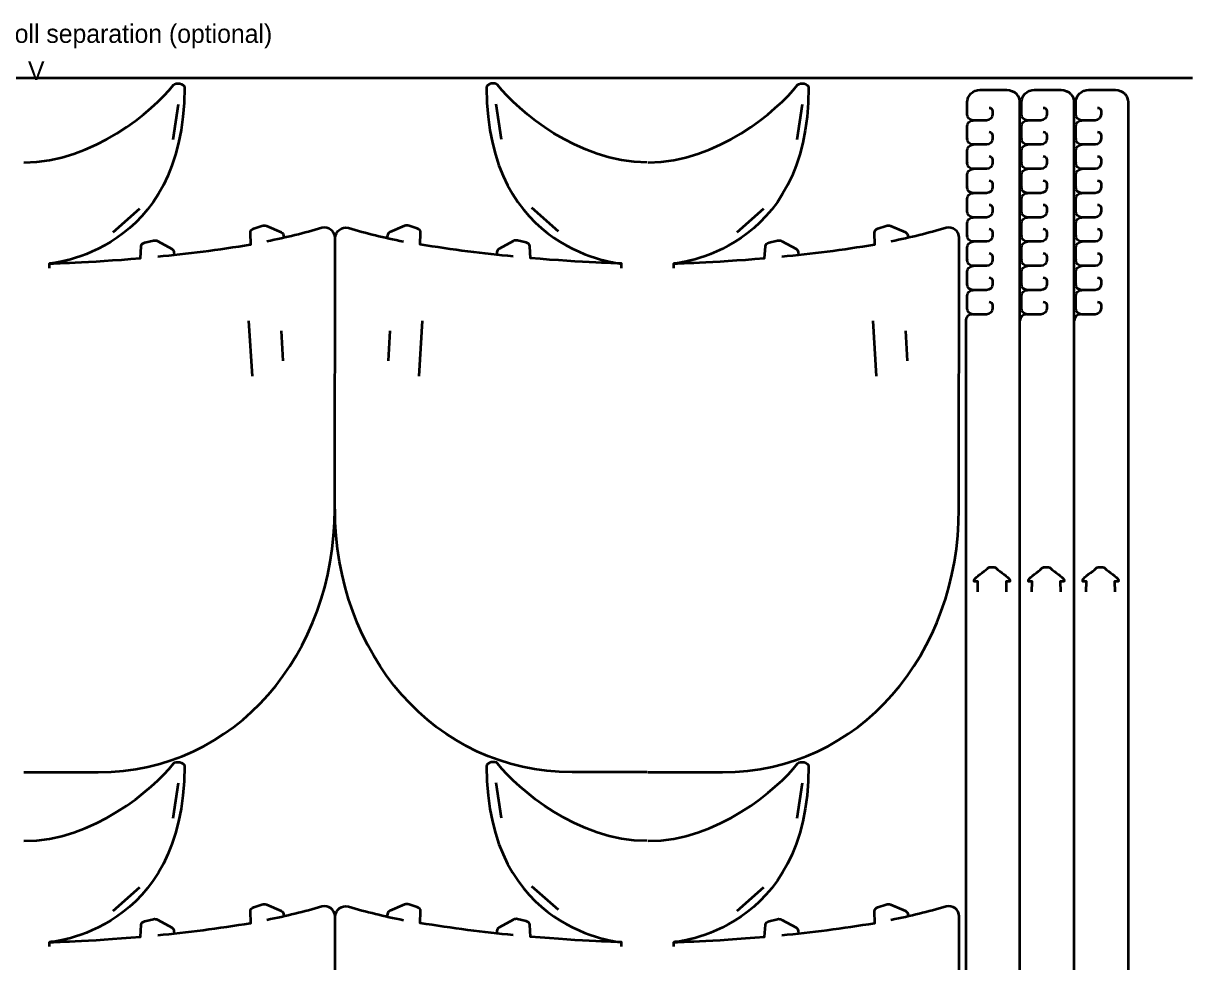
# Model space of a CAD drawing. Header units: inches. Extents: x 8 to 1056, y -872 to -97.
# Drawn here: x 488 to 1056, y -553 to -97 of the extents above; entities that cross this region are included whole.
import ezdxf

# ---------------------------------------------------------------- set-up
doc = ezdxf.new("R2010")
doc.units = ezdxf.units.IN
doc.header["$MEASUREMENT"] = 0
doc.layers.add('Layer 1', color=7, linetype='Continuous')

msp = doc.modelspace()

# ---------------------------------------------------------------- linework, layer by layer
at = {"layer": 'Layer 1', "color": 240, "lineweight": 35, "true_color": 0xed1c24}
msp.add_lwpolyline([(7.7, -123.45), (1055.55, -123.45)], dxfattribs=at)
at = {"layer": 'Layer 1', "color": 250, "lineweight": 35, "true_color": 0x231f20}
for points in [[(560.71, -153.41), (563.32, -136.35)], [(720.13, -153.41), (717.52, -136.35)], [(863.67, -153.41), (866.28, -136.35)], [(531.63, -198.36), (544.54, -186.9)], [(747.81, -198.01), (734.9, -186.55)], [(834.58, -198.36), (847.49, -186.9)], [(500.74, -215.8), (500.74, -213.6)], [(778.34, -215.8), (778.34, -213.6)], [(803.7, -215.8), (803.7, -213.6)], [(597.39, -241.51), (599.07, -268.23)], [(681.69, -241.51), (680.01, -268.23)], [(900.35, -241.51), (902.03, -268.23)], [(613.18, -246.28), (614.04, -260.77)], [(665.9, -246.28), (665.04, -260.77)], [(916.14, -246.28), (917, -260.77)], [(560.71, -482.77), (563.32, -465.71)], [(720.13, -482.77), (717.52, -465.71)], [(863.67, -482.77), (866.28, -465.71)], [(531.63, -527.72), (544.54, -516.27)], [(747.81, -527.37), (734.9, -515.91)], [(834.58, -527.72), (847.49, -516.27)], [(500.74, -545.17), (500.74, -542.97)], [(778.34, -545.17), (778.34, -542.97)], [(803.7, -545.17), (803.7, -542.97)]]:
    msp.add_lwpolyline(points, dxfattribs=at)
for points, knots in [([(488.34, -164.53), (522.08, -164.44), (550.85, -139.56), (560.88, -126.95), (562.07, -125.46), (566.23, -126.32), (566.21, -128.22), (566.21, -128.22), (566.22, -128.22), (566.22, -128.22), (566.22, -208.88), (500.78, -213.6), (500.74, -213.6), (500.74, -213.6), (500.74, -213.6), (500.74, -213.6), (500.74, -213.6), (500.74, -213.6), (500.74, -213.6), (500.74, -213.6), (500.74, -213.6), (500.74, -213.6), (500.78, -213.6), (519.39, -213.2), (544.83, -211.01), (544.83, -211.01), (544.83, -211.01), (544.83, -211.01), (544.83, -211.01), (545.22, -205.28), (545.22, -205.28), (545.27, -204.29), (546.04, -203.77), (547.03, -203.39), (547.03, -203.39), (551.14, -202.44), (551.14, -202.44), (551.85, -202.28), (552.6, -202.38), (553.25, -202.73), (553.25, -202.73), (560.12, -206.49), (560.12, -206.49), (560.7, -206.81), (561.09, -207.4), (561.15, -208.06), (561.15, -208.06), (561.28, -209.46), (561.28, -209.46)], [0, 0, 0, 0, 1, 1, 1, 2, 2, 2, 3, 3, 3, 4, 4, 4, 5, 5, 5, 6, 6, 6, 7, 7, 7, 8, 8, 8, 9, 9, 9, 10, 10, 10, 11, 11, 11, 12, 12, 12, 13, 13, 13, 14, 14, 14, 15, 15, 15, 16, 16, 16, 16]), ([(790.75, -164.53), (757.01, -164.44), (728.23, -139.56), (718.2, -126.95), (717.02, -125.46), (712.85, -126.32), (712.88, -128.22), (712.88, -128.22), (712.86, -128.22), (712.86, -128.22), (712.86, -208.88), (778.31, -213.6), (778.34, -213.6), (778.34, -213.6), (778.34, -213.6), (778.34, -213.6), (778.34, -213.6), (778.34, -213.6), (778.34, -213.6), (778.34, -213.6), (778.34, -213.6), (778.34, -213.6), (778.31, -213.6), (759.69, -213.2), (734.26, -211.01), (734.26, -211.01), (734.26, -211.01), (734.26, -211.01), (734.26, -211.01), (733.86, -205.28), (733.86, -205.28), (733.81, -204.29), (733.05, -203.77), (732.05, -203.39), (732.05, -203.39), (727.95, -202.44), (727.95, -202.44), (727.23, -202.28), (726.48, -202.38), (725.84, -202.73), (725.84, -202.73), (718.97, -206.49), (718.97, -206.49), (718.38, -206.81), (718, -207.4), (717.93, -208.06), (717.93, -208.06), (717.8, -209.46), (717.8, -209.46)], [0, 0, 0, 0, 1, 1, 1, 2, 2, 2, 3, 3, 3, 4, 4, 4, 5, 5, 5, 6, 6, 6, 7, 7, 7, 8, 8, 8, 9, 9, 9, 10, 10, 10, 11, 11, 11, 12, 12, 12, 13, 13, 13, 14, 14, 14, 15, 15, 15, 16, 16, 16, 16]), ([(791.29, -164.53), (825.03, -164.44), (853.81, -139.56), (863.84, -126.95), (865.02, -125.46), (869.19, -126.32), (869.16, -128.22), (869.16, -128.22), (869.18, -128.22), (869.18, -128.22), (869.18, -208.88), (803.73, -213.6), (803.7, -213.6), (803.7, -213.6), (803.7, -213.6), (803.7, -213.6), (803.7, -213.6), (803.7, -213.6), (803.7, -213.6), (803.7, -213.6), (803.7, -213.6), (803.7, -213.6), (803.73, -213.6), (822.35, -213.2), (847.78, -211.01), (847.78, -211.01), (847.78, -211.01), (847.78, -211.01), (847.78, -211.01), (848.18, -205.28), (848.18, -205.28), (848.23, -204.29), (848.99, -203.77), (849.99, -203.39), (849.99, -203.39), (854.09, -202.44), (854.09, -202.44), (854.81, -202.28), (855.56, -202.38), (856.2, -202.73), (856.2, -202.73), (863.07, -206.49), (863.07, -206.49), (863.66, -206.81), (864.04, -207.4), (864.11, -208.06), (864.11, -208.06), (864.24, -209.46), (864.24, -209.46)], [0, 0, 0, 0, 1, 1, 1, 2, 2, 2, 3, 3, 3, 4, 4, 4, 5, 5, 5, 6, 6, 6, 7, 7, 7, 8, 8, 8, 9, 9, 9, 10, 10, 10, 11, 11, 11, 12, 12, 12, 13, 13, 13, 14, 14, 14, 15, 15, 15, 16, 16, 16, 16]), ([(956.75, -138), (957.69, -138), (958.45, -138.76), (958.45, -139.7), (958.45, -139.7), (958.45, -141.18), (958.45, -141.18), (958.45, -142.82), (957.12, -144.15), (955.49, -144.15), (955.49, -144.15), (949.07, -144.15), (949.07, -144.15), (947.44, -144.15), (946.11, -142.82), (946.11, -141.18), (946.11, -141.18), (946.11, -141.05), (946.11, -141.05), (946.11, -141.05), (946.11, -141.18), (946.11, -141.18), (946.11, -141.18), (946.11, -135.34), (946.11, -135.34), (946.11, -135.34), (946.12, -135.3), (946.12, -135.3), (946.12, -135.3), (946.12, -135.34), (946.12, -135.34), (946.12, -132.06), (948.96, -129.4), (952.47, -129.4), (952.47, -129.4), (952.46, -129.4), (952.46, -129.4), (952.46, -129.4), (965.4, -129.4), (965.4, -129.4), (967.22, -129.4), (968.86, -130.12), (970.02, -131.27)], [0, 0, 0, 0, 1, 1, 1, 2, 2, 2, 3, 3, 3, 4, 4, 4, 5, 5, 5, 6, 6, 6, 7, 7, 7, 8, 8, 8, 9, 9, 9, 10, 10, 10, 11, 11, 11, 12, 12, 12, 13, 13, 13, 14, 14, 14, 14]), ([(983.1, -138), (984.04, -138), (984.8, -138.76), (984.8, -139.7), (984.8, -139.7), (984.8, -141.18), (984.8, -141.18), (984.8, -142.82), (983.47, -144.15), (981.83, -144.15), (981.83, -144.15), (975.42, -144.15), (975.42, -144.15), (973.78, -144.15), (972.46, -142.82), (972.46, -141.18), (972.46, -141.18), (972.46, -141.05), (972.46, -141.05), (972.46, -141.05), (972.46, -141.18), (972.46, -141.18), (972.46, -141.18), (972.46, -135.34), (972.46, -135.34), (972.46, -135.34), (972.46, -135.3), (972.46, -135.3), (972.46, -135.3), (972.46, -135.34), (972.46, -135.34), (972.46, -132.06), (975.31, -129.4), (978.81, -129.4), (978.81, -129.4), (978.8, -129.4), (978.8, -129.4), (978.8, -129.4), (991.75, -129.4), (991.75, -129.4), (993.57, -129.4), (995.21, -130.12), (996.36, -131.27)], [0, 0, 0, 0, 1, 1, 1, 2, 2, 2, 3, 3, 3, 4, 4, 4, 5, 5, 5, 6, 6, 6, 7, 7, 7, 8, 8, 8, 9, 9, 9, 10, 10, 10, 11, 11, 11, 12, 12, 12, 13, 13, 13, 14, 14, 14, 14]), ([(1009.45, -138), (1010.39, -138), (1011.15, -138.76), (1011.15, -139.7), (1011.15, -139.7), (1011.15, -141.18), (1011.15, -141.18), (1011.15, -142.82), (1009.82, -144.15), (1008.18, -144.15), (1008.18, -144.15), (1001.77, -144.15), (1001.77, -144.15), (1000.13, -144.15), (998.8, -142.82), (998.8, -141.18), (998.8, -141.18), (998.8, -141.05), (998.8, -141.05), (998.8, -141.05), (998.8, -141.18), (998.8, -141.18), (998.8, -141.18), (998.8, -135.34), (998.8, -135.34), (998.8, -135.34), (998.81, -135.3), (998.81, -135.3), (998.81, -135.3), (998.81, -135.34), (998.81, -135.34), (998.81, -132.06), (1001.65, -129.4), (1005.16, -129.4), (1005.16, -129.4), (1005.15, -129.4), (1005.15, -129.4), (1005.15, -129.4), (1018.1, -129.4), (1018.1, -129.4), (1019.92, -129.4), (1021.56, -130.12), (1022.71, -131.27)], [0, 0, 0, 0, 1, 1, 1, 2, 2, 2, 3, 3, 3, 4, 4, 4, 5, 5, 5, 6, 6, 6, 7, 7, 7, 8, 8, 8, 9, 9, 9, 10, 10, 10, 11, 11, 11, 12, 12, 12, 13, 13, 13, 14, 14, 14, 14]), ([(971.75, -711.63), (971.75, -711.63), (971.75, -135.34), (971.75, -135.34), (971.75, -133.9), (971.13, -132.51), (970.23, -131.48)], [0, 0, 0, 0, 1, 1, 1, 2, 2, 2, 2]), ([(998.1, -711.63), (998.1, -711.63), (998.1, -135.34), (998.1, -135.34), (998.1, -133.9), (997.48, -132.51), (996.57, -131.48)], [0, 0, 0, 0, 1, 1, 1, 2, 2, 2, 2]), ([(1024.45, -711.63), (1024.45, -711.63), (1024.45, -135.34), (1024.45, -135.34), (1024.45, -133.9), (1023.83, -132.51), (1022.92, -131.48)], [0, 0, 0, 0, 1, 1, 1, 2, 2, 2, 2]), ([(956.75, -149.77), (957.69, -149.77), (958.45, -150.53), (958.45, -151.47), (958.45, -151.47), (958.45, -152.95), (958.45, -152.95), (958.45, -154.59), (957.12, -155.92), (955.49, -155.92), (955.49, -155.92), (949.07, -155.92), (949.07, -155.92), (947.44, -155.92), (946.11, -154.59), (946.11, -152.95), (946.11, -152.95), (946.11, -152.82), (946.11, -152.82), (946.11, -152.82), (946.11, -152.95), (946.11, -152.95), (946.11, -152.95), (946.11, -147.11), (946.11, -147.11), (946.11, -145.48), (947.44, -144.15), (949.07, -144.15)], [0, 0, 0, 0, 1, 1, 1, 2, 2, 2, 3, 3, 3, 4, 4, 4, 5, 5, 5, 6, 6, 6, 7, 7, 7, 8, 8, 8, 9, 9, 9, 9]), ([(983.1, -149.77), (984.04, -149.77), (984.8, -150.53), (984.8, -151.47), (984.8, -151.47), (984.8, -152.95), (984.8, -152.95), (984.8, -154.59), (983.47, -155.92), (981.83, -155.92), (981.83, -155.92), (975.42, -155.92), (975.42, -155.92), (973.78, -155.92), (972.46, -154.59), (972.46, -152.95), (972.46, -152.95), (972.46, -152.82), (972.46, -152.82), (972.46, -152.82), (972.46, -152.95), (972.46, -152.95), (972.46, -152.95), (972.46, -147.11), (972.46, -147.11), (972.46, -145.48), (973.78, -144.15), (975.42, -144.15)], [0, 0, 0, 0, 1, 1, 1, 2, 2, 2, 3, 3, 3, 4, 4, 4, 5, 5, 5, 6, 6, 6, 7, 7, 7, 8, 8, 8, 9, 9, 9, 9]), ([(1009.45, -149.77), (1010.39, -149.77), (1011.15, -150.53), (1011.15, -151.47), (1011.15, -151.47), (1011.15, -152.95), (1011.15, -152.95), (1011.15, -154.59), (1009.82, -155.92), (1008.18, -155.92), (1008.18, -155.92), (1001.77, -155.92), (1001.77, -155.92), (1000.13, -155.92), (998.8, -154.59), (998.8, -152.95), (998.8, -152.95), (998.8, -152.82), (998.8, -152.82), (998.8, -152.82), (998.8, -152.95), (998.8, -152.95), (998.8, -152.95), (998.8, -147.11), (998.8, -147.11), (998.8, -145.48), (1000.13, -144.15), (1001.77, -144.15)], [0, 0, 0, 0, 1, 1, 1, 2, 2, 2, 3, 3, 3, 4, 4, 4, 5, 5, 5, 6, 6, 6, 7, 7, 7, 8, 8, 8, 9, 9, 9, 9]), ([(956.75, -161.54), (957.69, -161.54), (958.45, -162.3), (958.45, -163.24), (958.45, -163.24), (958.45, -164.72), (958.45, -164.72), (958.45, -166.36), (957.12, -167.69), (955.49, -167.69), (955.49, -167.69), (949.07, -167.69), (949.07, -167.69), (947.44, -167.69), (946.11, -166.36), (946.11, -164.72), (946.11, -164.72), (946.11, -164.59), (946.11, -164.59), (946.11, -164.59), (946.11, -164.72), (946.11, -164.72), (946.11, -164.72), (946.11, -158.88), (946.11, -158.88), (946.11, -157.24), (947.44, -155.92), (949.07, -155.92)], [0, 0, 0, 0, 1, 1, 1, 2, 2, 2, 3, 3, 3, 4, 4, 4, 5, 5, 5, 6, 6, 6, 7, 7, 7, 8, 8, 8, 9, 9, 9, 9]), ([(983.1, -161.54), (984.04, -161.54), (984.8, -162.3), (984.8, -163.24), (984.8, -163.24), (984.8, -164.72), (984.8, -164.72), (984.8, -166.36), (983.47, -167.69), (981.83, -167.69), (981.83, -167.69), (975.42, -167.69), (975.42, -167.69), (973.78, -167.69), (972.46, -166.36), (972.46, -164.72), (972.46, -164.72), (972.46, -164.59), (972.46, -164.59), (972.46, -164.59), (972.46, -164.72), (972.46, -164.72), (972.46, -164.72), (972.46, -158.88), (972.46, -158.88), (972.46, -157.24), (973.78, -155.92), (975.42, -155.92)], [0, 0, 0, 0, 1, 1, 1, 2, 2, 2, 3, 3, 3, 4, 4, 4, 5, 5, 5, 6, 6, 6, 7, 7, 7, 8, 8, 8, 9, 9, 9, 9]), ([(1009.45, -161.54), (1010.39, -161.54), (1011.15, -162.3), (1011.15, -163.24), (1011.15, -163.24), (1011.15, -164.72), (1011.15, -164.72), (1011.15, -166.36), (1009.82, -167.69), (1008.18, -167.69), (1008.18, -167.69), (1001.77, -167.69), (1001.77, -167.69), (1000.13, -167.69), (998.8, -166.36), (998.8, -164.72), (998.8, -164.72), (998.8, -164.59), (998.8, -164.59), (998.8, -164.59), (998.8, -164.72), (998.8, -164.72), (998.8, -164.72), (998.8, -158.88), (998.8, -158.88), (998.8, -157.24), (1000.13, -155.92), (1001.77, -155.92)], [0, 0, 0, 0, 1, 1, 1, 2, 2, 2, 3, 3, 3, 4, 4, 4, 5, 5, 5, 6, 6, 6, 7, 7, 7, 8, 8, 8, 9, 9, 9, 9]), ([(956.75, -173.31), (957.69, -173.31), (958.45, -174.07), (958.45, -175.01), (958.45, -175.01), (958.45, -176.49), (958.45, -176.49), (958.45, -178.13), (957.12, -179.46), (955.49, -179.46), (955.49, -179.46), (949.07, -179.46), (949.07, -179.46), (947.44, -179.46), (946.11, -178.13), (946.11, -176.49), (946.11, -176.49), (946.11, -176.36), (946.11, -176.36), (946.11, -176.36), (946.11, -176.49), (946.11, -176.49), (946.11, -176.49), (946.11, -170.65), (946.11, -170.65), (946.11, -169.01), (947.44, -167.69), (949.07, -167.69)], [0, 0, 0, 0, 1, 1, 1, 2, 2, 2, 3, 3, 3, 4, 4, 4, 5, 5, 5, 6, 6, 6, 7, 7, 7, 8, 8, 8, 9, 9, 9, 9]), ([(983.1, -173.31), (984.04, -173.31), (984.8, -174.07), (984.8, -175.01), (984.8, -175.01), (984.8, -176.49), (984.8, -176.49), (984.8, -178.13), (983.47, -179.46), (981.83, -179.46), (981.83, -179.46), (975.42, -179.46), (975.42, -179.46), (973.78, -179.46), (972.46, -178.13), (972.46, -176.49), (972.46, -176.49), (972.46, -176.36), (972.46, -176.36), (972.46, -176.36), (972.46, -176.49), (972.46, -176.49), (972.46, -176.49), (972.46, -170.65), (972.46, -170.65), (972.46, -169.01), (973.78, -167.69), (975.42, -167.69)], [0, 0, 0, 0, 1, 1, 1, 2, 2, 2, 3, 3, 3, 4, 4, 4, 5, 5, 5, 6, 6, 6, 7, 7, 7, 8, 8, 8, 9, 9, 9, 9]), ([(1009.45, -173.31), (1010.39, -173.31), (1011.15, -174.07), (1011.15, -175.01), (1011.15, -175.01), (1011.15, -176.49), (1011.15, -176.49), (1011.15, -178.13), (1009.82, -179.46), (1008.18, -179.46), (1008.18, -179.46), (1001.77, -179.46), (1001.77, -179.46), (1000.13, -179.46), (998.8, -178.13), (998.8, -176.49), (998.8, -176.49), (998.8, -176.36), (998.8, -176.36), (998.8, -176.36), (998.8, -176.49), (998.8, -176.49), (998.8, -176.49), (998.8, -170.65), (998.8, -170.65), (998.8, -169.01), (1000.13, -167.69), (1001.77, -167.69)], [0, 0, 0, 0, 1, 1, 1, 2, 2, 2, 3, 3, 3, 4, 4, 4, 5, 5, 5, 6, 6, 6, 7, 7, 7, 8, 8, 8, 9, 9, 9, 9]), ([(956.75, -185.08), (957.69, -185.08), (958.45, -185.84), (958.45, -186.78), (958.45, -186.78), (958.45, -188.26), (958.45, -188.26), (958.45, -189.9), (957.12, -191.23), (955.49, -191.23), (955.49, -191.23), (949.07, -191.23), (949.07, -191.23), (947.44, -191.23), (946.11, -189.9), (946.11, -188.26), (946.11, -188.26), (946.11, -188.13), (946.11, -188.13), (946.11, -188.13), (946.11, -188.26), (946.11, -188.26), (946.11, -188.26), (946.11, -182.42), (946.11, -182.42), (946.11, -180.78), (947.44, -179.46), (949.07, -179.46)], [0, 0, 0, 0, 1, 1, 1, 2, 2, 2, 3, 3, 3, 4, 4, 4, 5, 5, 5, 6, 6, 6, 7, 7, 7, 8, 8, 8, 9, 9, 9, 9]), ([(983.1, -185.08), (984.04, -185.08), (984.8, -185.84), (984.8, -186.78), (984.8, -186.78), (984.8, -188.26), (984.8, -188.26), (984.8, -189.9), (983.47, -191.23), (981.83, -191.23), (981.83, -191.23), (975.42, -191.23), (975.42, -191.23), (973.78, -191.23), (972.46, -189.9), (972.46, -188.26), (972.46, -188.26), (972.46, -188.13), (972.46, -188.13), (972.46, -188.13), (972.46, -188.26), (972.46, -188.26), (972.46, -188.26), (972.46, -182.42), (972.46, -182.42), (972.46, -180.78), (973.78, -179.46), (975.42, -179.46)], [0, 0, 0, 0, 1, 1, 1, 2, 2, 2, 3, 3, 3, 4, 4, 4, 5, 5, 5, 6, 6, 6, 7, 7, 7, 8, 8, 8, 9, 9, 9, 9]), ([(1009.45, -185.08), (1010.39, -185.08), (1011.15, -185.84), (1011.15, -186.78), (1011.15, -186.78), (1011.15, -188.26), (1011.15, -188.26), (1011.15, -189.9), (1009.82, -191.23), (1008.18, -191.23), (1008.18, -191.23), (1001.77, -191.23), (1001.77, -191.23), (1000.13, -191.23), (998.8, -189.9), (998.8, -188.26), (998.8, -188.26), (998.8, -188.13), (998.8, -188.13), (998.8, -188.13), (998.8, -188.26), (998.8, -188.26), (998.8, -188.26), (998.8, -182.42), (998.8, -182.42), (998.8, -180.78), (1000.13, -179.46), (1001.77, -179.46)], [0, 0, 0, 0, 1, 1, 1, 2, 2, 2, 3, 3, 3, 4, 4, 4, 5, 5, 5, 6, 6, 6, 7, 7, 7, 8, 8, 8, 9, 9, 9, 9]), ([(956.75, -196.85), (957.69, -196.85), (958.45, -197.61), (958.45, -198.55), (958.45, -198.55), (958.45, -200.03), (958.45, -200.03), (958.45, -201.67), (957.12, -202.99), (955.49, -202.99), (955.49, -202.99), (949.07, -202.99), (949.07, -202.99), (947.44, -202.99), (946.11, -201.67), (946.11, -200.03), (946.11, -200.03), (946.11, -199.9), (946.11, -199.9), (946.11, -199.9), (946.11, -200.03), (946.11, -200.03), (946.11, -200.03), (946.11, -194.19), (946.11, -194.19), (946.11, -192.55), (947.44, -191.23), (949.07, -191.23)], [0, 0, 0, 0, 1, 1, 1, 2, 2, 2, 3, 3, 3, 4, 4, 4, 5, 5, 5, 6, 6, 6, 7, 7, 7, 8, 8, 8, 9, 9, 9, 9]), ([(983.1, -196.85), (984.04, -196.85), (984.8, -197.61), (984.8, -198.55), (984.8, -198.55), (984.8, -200.03), (984.8, -200.03), (984.8, -201.67), (983.47, -202.99), (981.83, -202.99), (981.83, -202.99), (975.42, -202.99), (975.42, -202.99), (973.78, -202.99), (972.46, -201.67), (972.46, -200.03), (972.46, -200.03), (972.46, -199.9), (972.46, -199.9), (972.46, -199.9), (972.46, -200.03), (972.46, -200.03), (972.46, -200.03), (972.46, -194.19), (972.46, -194.19), (972.46, -192.55), (973.78, -191.23), (975.42, -191.23)], [0, 0, 0, 0, 1, 1, 1, 2, 2, 2, 3, 3, 3, 4, 4, 4, 5, 5, 5, 6, 6, 6, 7, 7, 7, 8, 8, 8, 9, 9, 9, 9]), ([(1009.45, -196.85), (1010.39, -196.85), (1011.15, -197.61), (1011.15, -198.55), (1011.15, -198.55), (1011.15, -200.03), (1011.15, -200.03), (1011.15, -201.67), (1009.82, -202.99), (1008.18, -202.99), (1008.18, -202.99), (1001.77, -202.99), (1001.77, -202.99), (1000.13, -202.99), (998.8, -201.67), (998.8, -200.03), (998.8, -200.03), (998.8, -199.9), (998.8, -199.9), (998.8, -199.9), (998.8, -200.03), (998.8, -200.03), (998.8, -200.03), (998.8, -194.19), (998.8, -194.19), (998.8, -192.55), (1000.13, -191.23), (1001.77, -191.23)], [0, 0, 0, 0, 1, 1, 1, 2, 2, 2, 3, 3, 3, 4, 4, 4, 5, 5, 5, 6, 6, 6, 7, 7, 7, 8, 8, 8, 9, 9, 9, 9]), ([(488.26, -460.49), (488.26, -460.49), (524.41, -460.49), (524.41, -460.49), (591.21, -460.49), (639.16, -402.95), (639.16, -332.81), (639.16, -332.81), (639.32, -201.19), (639.32, -201.19), (639.32, -197.87), (636.15, -195.48), (632.96, -196.37), (624.02, -198.89), (615.96, -201.04), (606.2, -202.88)], [0, 0, 0, 0, 1, 1, 1, 2, 2, 2, 3, 3, 3, 4, 4, 4, 5, 5, 5, 5]), ([(553.24, -210.22), (567.3, -208.86), (582.92, -206.96), (598.36, -204.34), (598.36, -204.34), (598.38, -204.4), (598.38, -204.4), (598.38, -204.4), (598.38, -204.41), (598.38, -204.41), (598.38, -204.41), (598.24, -198.66), (598.24, -198.66), (598.2, -197.67), (598.91, -197.08), (599.86, -196.61), (599.86, -196.61), (603.86, -195.28), (603.86, -195.28), (604.56, -195.05), (605.31, -195.08), (605.99, -195.37), (605.99, -195.37), (613.18, -198.46), (613.18, -198.46), (613.79, -198.73), (614.23, -199.28), (614.36, -199.93), (614.36, -199.93), (614.62, -201.31), (614.62, -201.31)], [0, 0, 0, 0, 1, 1, 1, 2, 2, 2, 3, 3, 3, 4, 4, 4, 5, 5, 5, 6, 6, 6, 7, 7, 7, 8, 8, 8, 9, 9, 9, 10, 10, 10, 10]), ([(639.47, -201.19), (639.47, -197.87), (642.63, -195.48), (645.83, -196.37), (654.76, -198.89), (662.83, -201.04), (672.58, -202.88)], [0, 0, 0, 0, 1, 1, 1, 2, 2, 2, 2]), ([(725.85, -210.22), (711.78, -208.86), (696.17, -206.96), (680.72, -204.34), (680.72, -204.34), (680.7, -204.4), (680.7, -204.4), (680.7, -204.4), (680.7, -204.41), (680.7, -204.41), (680.7, -204.41), (680.85, -198.66), (680.85, -198.66), (680.89, -197.67), (680.18, -197.08), (679.22, -196.61), (679.22, -196.61), (675.23, -195.28), (675.23, -195.28), (674.53, -195.05), (673.77, -195.08), (673.1, -195.37), (673.1, -195.37), (665.9, -198.46), (665.9, -198.46), (665.29, -198.73), (664.85, -199.28), (664.73, -199.93), (664.73, -199.93), (664.46, -201.31), (664.46, -201.31)], [0, 0, 0, 0, 1, 1, 1, 2, 2, 2, 3, 3, 3, 4, 4, 4, 5, 5, 5, 6, 6, 6, 7, 7, 7, 8, 8, 8, 9, 9, 9, 10, 10, 10, 10]), ([(791.22, -460.49), (791.22, -460.49), (827.36, -460.49), (827.36, -460.49), (894.16, -460.49), (942.12, -402.95), (942.12, -332.81), (942.12, -332.81), (942.27, -201.19), (942.27, -201.19), (942.28, -197.87), (939.11, -195.48), (935.91, -196.37), (926.98, -198.89), (918.91, -201.04), (909.16, -202.88)], [0, 0, 0, 0, 1, 1, 1, 2, 2, 2, 3, 3, 3, 4, 4, 4, 5, 5, 5, 5]), ([(856.19, -210.22), (870.26, -208.86), (885.87, -206.96), (901.32, -204.34), (901.32, -204.34), (901.34, -204.4), (901.34, -204.4), (901.34, -204.4), (901.34, -204.41), (901.34, -204.41), (901.34, -204.41), (901.19, -198.66), (901.19, -198.66), (901.15, -197.67), (901.86, -197.08), (902.82, -196.61), (902.82, -196.61), (906.81, -195.28), (906.81, -195.28), (907.51, -195.05), (908.27, -195.08), (908.94, -195.37), (908.94, -195.37), (916.14, -198.46), (916.14, -198.46), (916.75, -198.73), (917.19, -199.28), (917.31, -199.93), (917.31, -199.93), (917.58, -201.31), (917.58, -201.31)], [0, 0, 0, 0, 1, 1, 1, 2, 2, 2, 3, 3, 3, 4, 4, 4, 5, 5, 5, 6, 6, 6, 7, 7, 7, 8, 8, 8, 9, 9, 9, 10, 10, 10, 10]), ([(956.75, -208.62), (957.69, -208.62), (958.45, -209.38), (958.45, -210.32), (958.45, -210.32), (958.45, -211.8), (958.45, -211.8), (958.45, -213.44), (957.12, -214.76), (955.49, -214.76), (955.49, -214.76), (949.07, -214.76), (949.07, -214.76), (947.44, -214.76), (946.11, -213.44), (946.11, -211.8), (946.11, -211.8), (946.11, -211.67), (946.11, -211.67), (946.11, -211.67), (946.11, -211.8), (946.11, -211.8), (946.11, -211.8), (946.11, -205.96), (946.11, -205.96), (946.11, -204.32), (947.44, -202.99), (949.07, -202.99)], [0, 0, 0, 0, 1, 1, 1, 2, 2, 2, 3, 3, 3, 4, 4, 4, 5, 5, 5, 6, 6, 6, 7, 7, 7, 8, 8, 8, 9, 9, 9, 9]), ([(983.1, -208.62), (984.04, -208.62), (984.8, -209.38), (984.8, -210.32), (984.8, -210.32), (984.8, -211.8), (984.8, -211.8), (984.8, -213.44), (983.47, -214.76), (981.83, -214.76), (981.83, -214.76), (975.42, -214.76), (975.42, -214.76), (973.78, -214.76), (972.46, -213.44), (972.46, -211.8), (972.46, -211.8), (972.46, -211.67), (972.46, -211.67), (972.46, -211.67), (972.46, -211.8), (972.46, -211.8), (972.46, -211.8), (972.46, -205.96), (972.46, -205.96), (972.46, -204.32), (973.78, -202.99), (975.42, -202.99)], [0, 0, 0, 0, 1, 1, 1, 2, 2, 2, 3, 3, 3, 4, 4, 4, 5, 5, 5, 6, 6, 6, 7, 7, 7, 8, 8, 8, 9, 9, 9, 9]), ([(1009.45, -208.62), (1010.39, -208.62), (1011.15, -209.38), (1011.15, -210.32), (1011.15, -210.32), (1011.15, -211.8), (1011.15, -211.8), (1011.15, -213.44), (1009.82, -214.76), (1008.18, -214.76), (1008.18, -214.76), (1001.77, -214.76), (1001.77, -214.76), (1000.13, -214.76), (998.8, -213.44), (998.8, -211.8), (998.8, -211.8), (998.8, -211.67), (998.8, -211.67), (998.8, -211.67), (998.8, -211.8), (998.8, -211.8), (998.8, -211.8), (998.8, -205.96), (998.8, -205.96), (998.8, -204.32), (1000.13, -202.99), (1001.77, -202.99)], [0, 0, 0, 0, 1, 1, 1, 2, 2, 2, 3, 3, 3, 4, 4, 4, 5, 5, 5, 6, 6, 6, 7, 7, 7, 8, 8, 8, 9, 9, 9, 9]), ([(956.75, -220.39), (957.69, -220.39), (958.45, -221.15), (958.45, -222.09), (958.45, -222.09), (958.45, -223.57), (958.45, -223.57), (958.45, -225.21), (957.12, -226.53), (955.49, -226.53), (955.49, -226.53), (949.07, -226.53), (949.07, -226.53), (947.44, -226.53), (946.11, -225.21), (946.11, -223.57), (946.11, -223.57), (946.11, -223.44), (946.11, -223.44), (946.11, -223.44), (946.11, -223.57), (946.11, -223.57), (946.11, -223.57), (946.11, -217.73), (946.11, -217.73), (946.11, -216.09), (947.44, -214.76), (949.07, -214.76)], [0, 0, 0, 0, 1, 1, 1, 2, 2, 2, 3, 3, 3, 4, 4, 4, 5, 5, 5, 6, 6, 6, 7, 7, 7, 8, 8, 8, 9, 9, 9, 9]), ([(983.1, -220.39), (984.04, -220.39), (984.8, -221.15), (984.8, -222.09), (984.8, -222.09), (984.8, -223.57), (984.8, -223.57), (984.8, -225.21), (983.47, -226.53), (981.83, -226.53), (981.83, -226.53), (975.42, -226.53), (975.42, -226.53), (973.78, -226.53), (972.46, -225.21), (972.46, -223.57), (972.46, -223.57), (972.46, -223.44), (972.46, -223.44), (972.46, -223.44), (972.46, -223.57), (972.46, -223.57), (972.46, -223.57), (972.46, -217.73), (972.46, -217.73), (972.46, -216.09), (973.78, -214.76), (975.42, -214.76)], [0, 0, 0, 0, 1, 1, 1, 2, 2, 2, 3, 3, 3, 4, 4, 4, 5, 5, 5, 6, 6, 6, 7, 7, 7, 8, 8, 8, 9, 9, 9, 9]), ([(1009.45, -220.39), (1010.39, -220.39), (1011.15, -221.15), (1011.15, -222.09), (1011.15, -222.09), (1011.15, -223.57), (1011.15, -223.57), (1011.15, -225.21), (1009.82, -226.53), (1008.18, -226.53), (1008.18, -226.53), (1001.77, -226.53), (1001.77, -226.53), (1000.13, -226.53), (998.8, -225.21), (998.8, -223.57), (998.8, -223.57), (998.8, -223.44), (998.8, -223.44), (998.8, -223.44), (998.8, -223.57), (998.8, -223.57), (998.8, -223.57), (998.8, -217.73), (998.8, -217.73), (998.8, -216.09), (1000.13, -214.76), (1001.77, -214.76)], [0, 0, 0, 0, 1, 1, 1, 2, 2, 2, 3, 3, 3, 4, 4, 4, 5, 5, 5, 6, 6, 6, 7, 7, 7, 8, 8, 8, 9, 9, 9, 9]), ([(956.75, -232.16), (957.69, -232.16), (958.45, -232.92), (958.45, -233.85), (958.45, -233.85), (958.45, -235.34), (958.45, -235.34), (958.45, -236.98), (957.12, -238.3), (955.49, -238.3), (955.49, -238.3), (949.07, -238.3), (949.07, -238.3), (947.44, -238.3), (946.11, -236.98), (946.11, -235.34), (946.11, -235.34), (946.11, -235.21), (946.11, -235.21), (946.11, -235.21), (946.11, -235.34), (946.11, -235.34), (946.11, -235.34), (946.11, -229.5), (946.11, -229.5), (946.11, -227.86), (947.44, -226.53), (949.07, -226.53)], [0, 0, 0, 0, 1, 1, 1, 2, 2, 2, 3, 3, 3, 4, 4, 4, 5, 5, 5, 6, 6, 6, 7, 7, 7, 8, 8, 8, 9, 9, 9, 9]), ([(983.1, -232.16), (984.04, -232.16), (984.8, -232.92), (984.8, -233.85), (984.8, -233.85), (984.8, -235.34), (984.8, -235.34), (984.8, -236.98), (983.47, -238.3), (981.83, -238.3), (981.83, -238.3), (975.42, -238.3), (975.42, -238.3), (973.78, -238.3), (972.46, -236.98), (972.46, -235.34), (972.46, -235.34), (972.46, -235.21), (972.46, -235.21), (972.46, -235.21), (972.46, -235.34), (972.46, -235.34), (972.46, -235.34), (972.46, -229.5), (972.46, -229.5), (972.46, -227.86), (973.78, -226.53), (975.42, -226.53)], [0, 0, 0, 0, 1, 1, 1, 2, 2, 2, 3, 3, 3, 4, 4, 4, 5, 5, 5, 6, 6, 6, 7, 7, 7, 8, 8, 8, 9, 9, 9, 9]), ([(1009.45, -232.16), (1010.39, -232.16), (1011.15, -232.92), (1011.15, -233.85), (1011.15, -233.85), (1011.15, -235.34), (1011.15, -235.34), (1011.15, -236.98), (1009.82, -238.3), (1008.18, -238.3), (1008.18, -238.3), (1001.77, -238.3), (1001.77, -238.3), (1000.13, -238.3), (998.8, -236.98), (998.8, -235.34), (998.8, -235.34), (998.8, -235.21), (998.8, -235.21), (998.8, -235.21), (998.8, -235.34), (998.8, -235.34), (998.8, -235.34), (998.8, -229.5), (998.8, -229.5), (998.8, -227.86), (1000.13, -226.53), (1001.77, -226.53)], [0, 0, 0, 0, 1, 1, 1, 2, 2, 2, 3, 3, 3, 4, 4, 4, 5, 5, 5, 6, 6, 6, 7, 7, 7, 8, 8, 8, 9, 9, 9, 9]), ([(948.38, -238.3), (946.74, -238.3), (945.41, -239.63), (945.41, -241.27), (945.41, -241.27), (945.41, -817.51), (945.41, -817.51), (945.41, -818.95), (946.02, -820.34), (946.93, -821.37)], [0, 0, 0, 0, 1, 1, 1, 2, 2, 2, 3, 3, 3, 3]), ([(790.82, -460.49), (790.82, -460.49), (754.38, -460.49), (754.38, -460.49), (687.58, -460.49), (639.32, -402.95), (639.32, -332.81)], [0, 0, 0, 0, 1, 1, 1, 2, 2, 2, 2]), ([(951.23, -373.04), (951.23, -373.04), (951.33, -368.01), (951.33, -368.01), (951.33, -368.01), (949.57, -368.01), (949.57, -368.01), (949.35, -368.01), (949.56, -367.09), (949.64, -366.9), (950.1, -365.79), (954.41, -363.24), (955.94, -361.6), (956.31, -361.19), (956.84, -360.96), (957.4, -360.96), (957.4, -360.96), (958.93, -360.96), (958.93, -360.96), (959.49, -360.96), (960.01, -361.19), (960.39, -361.6), (961.92, -363.24), (966.23, -365.79), (966.69, -366.9), (966.77, -367.09), (966.98, -368.01), (966.76, -368.01), (966.76, -368.01), (965, -368.01), (965, -368.01), (965, -368.01), (965.1, -373.04), (965.1, -373.04)], [0, 0, 0, 0, 1, 1, 1, 2, 2, 2, 3, 3, 3, 4, 4, 4, 5, 5, 5, 6, 6, 6, 7, 7, 7, 8, 8, 8, 9, 9, 9, 10, 10, 10, 11, 11, 11, 11]), ([(977.57, -373.04), (977.57, -373.04), (977.68, -368.01), (977.68, -368.01), (977.68, -368.01), (975.92, -368.01), (975.92, -368.01), (975.7, -368.01), (975.91, -367.09), (975.99, -366.9), (976.45, -365.79), (980.76, -363.24), (982.28, -361.6), (982.66, -361.19), (983.19, -360.96), (983.75, -360.96), (983.75, -360.96), (985.28, -360.96), (985.28, -360.96), (985.83, -360.96), (986.36, -361.19), (986.74, -361.6), (988.27, -363.24), (992.58, -365.79), (993.04, -366.9), (993.12, -367.09), (993.32, -368.01), (993.11, -368.01), (993.11, -368.01), (991.35, -368.01), (991.35, -368.01), (991.35, -368.01), (991.45, -373.04), (991.45, -373.04)], [0, 0, 0, 0, 1, 1, 1, 2, 2, 2, 3, 3, 3, 4, 4, 4, 5, 5, 5, 6, 6, 6, 7, 7, 7, 8, 8, 8, 9, 9, 9, 10, 10, 10, 11, 11, 11, 11]), ([(1003.92, -373.04), (1003.92, -373.04), (1004.03, -368.01), (1004.03, -368.01), (1004.03, -368.01), (1002.26, -368.01), (1002.26, -368.01), (1002.05, -368.01), (1002.26, -367.09), (1002.34, -366.9), (1002.79, -365.79), (1007.11, -363.24), (1008.63, -361.6), (1009.01, -361.19), (1009.54, -360.96), (1010.1, -360.96), (1010.1, -360.96), (1011.63, -360.96), (1011.63, -360.96), (1012.18, -360.96), (1012.71, -361.19), (1013.09, -361.6), (1014.61, -363.24), (1018.93, -365.79), (1019.38, -366.9), (1019.46, -367.09), (1019.67, -368.01), (1019.46, -368.01), (1019.46, -368.01), (1017.69, -368.01), (1017.69, -368.01), (1017.69, -368.01), (1017.8, -373.04), (1017.8, -373.04)], [0, 0, 0, 0, 1, 1, 1, 2, 2, 2, 3, 3, 3, 4, 4, 4, 5, 5, 5, 6, 6, 6, 7, 7, 7, 8, 8, 8, 9, 9, 9, 10, 10, 10, 11, 11, 11, 11]), ([(488.34, -493.89), (522.08, -493.8), (550.85, -468.92), (560.88, -456.31), (562.07, -454.82), (566.23, -455.68), (566.21, -457.59), (566.21, -457.59), (566.22, -457.59), (566.22, -457.59), (566.22, -538.24), (500.78, -542.97), (500.74, -542.97), (500.74, -542.97), (500.74, -542.97), (500.74, -542.97), (500.74, -542.97), (500.74, -542.97), (500.74, -542.97), (500.74, -542.97), (500.74, -542.97), (500.74, -542.97), (500.78, -542.97), (519.39, -542.56), (544.83, -540.37), (544.83, -540.37), (544.83, -540.38), (544.83, -540.38), (544.83, -540.38), (545.22, -534.64), (545.22, -534.64), (545.27, -533.65), (546.04, -533.13), (547.03, -532.75), (547.03, -532.75), (551.14, -531.81), (551.14, -531.81), (551.85, -531.64), (552.6, -531.75), (553.25, -532.1), (553.25, -532.1), (560.12, -535.85), (560.12, -535.85), (560.7, -536.17), (561.09, -536.76), (561.15, -537.42), (561.15, -537.42), (561.28, -538.82), (561.28, -538.82)], [0, 0, 0, 0, 1, 1, 1, 2, 2, 2, 3, 3, 3, 4, 4, 4, 5, 5, 5, 6, 6, 6, 7, 7, 7, 8, 8, 8, 9, 9, 9, 10, 10, 10, 11, 11, 11, 12, 12, 12, 13, 13, 13, 14, 14, 14, 15, 15, 15, 16, 16, 16, 16]), ([(790.75, -493.89), (757.01, -493.8), (728.23, -468.92), (718.2, -456.31), (717.02, -454.82), (712.85, -455.68), (712.88, -457.59), (712.88, -457.59), (712.86, -457.59), (712.86, -457.59), (712.86, -538.24), (778.31, -542.97), (778.34, -542.97), (778.34, -542.97), (778.34, -542.97), (778.34, -542.97), (778.34, -542.97), (778.34, -542.97), (778.34, -542.97), (778.34, -542.97), (778.34, -542.97), (778.34, -542.97), (778.31, -542.97), (759.69, -542.56), (734.26, -540.37), (734.26, -540.37), (734.26, -540.38), (734.26, -540.38), (734.26, -540.38), (733.86, -534.64), (733.86, -534.64), (733.81, -533.65), (733.05, -533.13), (732.05, -532.75), (732.05, -532.75), (727.95, -531.81), (727.95, -531.81), (727.23, -531.64), (726.48, -531.75), (725.84, -532.1), (725.84, -532.1), (718.97, -535.85), (718.97, -535.85), (718.38, -536.17), (718, -536.76), (717.93, -537.42), (717.93, -537.42), (717.8, -538.82), (717.8, -538.82)], [0, 0, 0, 0, 1, 1, 1, 2, 2, 2, 3, 3, 3, 4, 4, 4, 5, 5, 5, 6, 6, 6, 7, 7, 7, 8, 8, 8, 9, 9, 9, 10, 10, 10, 11, 11, 11, 12, 12, 12, 13, 13, 13, 14, 14, 14, 15, 15, 15, 16, 16, 16, 16]), ([(791.29, -493.89), (825.03, -493.8), (853.81, -468.92), (863.84, -456.31), (865.02, -454.82), (869.19, -455.68), (869.16, -457.59), (869.16, -457.59), (869.18, -457.59), (869.18, -457.59), (869.18, -538.24), (803.73, -542.97), (803.7, -542.97), (803.7, -542.97), (803.7, -542.97), (803.7, -542.97), (803.7, -542.97), (803.7, -542.97), (803.7, -542.97), (803.7, -542.97), (803.7, -542.97), (803.7, -542.97), (803.73, -542.97), (822.35, -542.56), (847.78, -540.37), (847.78, -540.37), (847.78, -540.38), (847.78, -540.38), (847.78, -540.38), (848.18, -534.64), (848.18, -534.64), (848.23, -533.65), (848.99, -533.13), (849.99, -532.75), (849.99, -532.75), (854.09, -531.81), (854.09, -531.81), (854.81, -531.64), (855.56, -531.75), (856.2, -532.1), (856.2, -532.1), (863.07, -535.85), (863.07, -535.85), (863.66, -536.17), (864.04, -536.76), (864.11, -537.42), (864.11, -537.42), (864.24, -538.82), (864.24, -538.82)], [0, 0, 0, 0, 1, 1, 1, 2, 2, 2, 3, 3, 3, 4, 4, 4, 5, 5, 5, 6, 6, 6, 7, 7, 7, 8, 8, 8, 9, 9, 9, 10, 10, 10, 11, 11, 11, 12, 12, 12, 13, 13, 13, 14, 14, 14, 15, 15, 15, 16, 16, 16, 16]), ([(488.26, -789.86), (488.26, -789.86), (524.41, -789.86), (524.41, -789.86), (591.21, -789.86), (639.16, -732.31), (639.16, -662.17), (639.16, -662.17), (639.32, -530.55), (639.32, -530.55), (639.32, -527.24), (636.15, -524.84), (632.96, -525.74), (624.02, -528.25), (615.96, -530.4), (606.2, -532.24)], [0, 0, 0, 0, 1, 1, 1, 2, 2, 2, 3, 3, 3, 4, 4, 4, 5, 5, 5, 5]), ([(553.24, -539.58), (567.3, -538.22), (582.92, -536.33), (598.36, -533.7), (598.36, -533.7), (598.38, -533.76), (598.38, -533.76), (598.38, -533.76), (598.38, -533.77), (598.38, -533.77), (598.38, -533.77), (598.24, -528.02), (598.24, -528.02), (598.2, -527.03), (598.91, -526.44), (599.86, -525.97), (599.86, -525.97), (603.86, -524.65), (603.86, -524.65), (604.56, -524.41), (605.31, -524.45), (605.99, -524.74), (605.99, -524.74), (613.18, -527.83), (613.18, -527.83), (613.79, -528.09), (614.23, -528.64), (614.36, -529.29), (614.36, -529.29), (614.62, -530.67), (614.62, -530.67)], [0, 0, 0, 0, 1, 1, 1, 2, 2, 2, 3, 3, 3, 4, 4, 4, 5, 5, 5, 6, 6, 6, 7, 7, 7, 8, 8, 8, 9, 9, 9, 10, 10, 10, 10]), ([(639.47, -530.55), (639.47, -527.24), (642.63, -524.84), (645.83, -525.74), (654.76, -528.25), (662.83, -530.4), (672.58, -532.24)], [0, 0, 0, 0, 1, 1, 1, 2, 2, 2, 2]), ([(725.85, -539.58), (711.78, -538.22), (696.17, -536.33), (680.72, -533.7), (680.72, -533.7), (680.7, -533.76), (680.7, -533.76), (680.7, -533.76), (680.7, -533.77), (680.7, -533.77), (680.7, -533.77), (680.85, -528.02), (680.85, -528.02), (680.89, -527.03), (680.18, -526.44), (679.22, -525.97), (679.22, -525.97), (675.23, -524.65), (675.23, -524.65), (674.53, -524.41), (673.77, -524.45), (673.1, -524.74), (673.1, -524.74), (665.9, -527.83), (665.9, -527.83), (665.29, -528.09), (664.85, -528.64), (664.73, -529.29), (664.73, -529.29), (664.46, -530.67), (664.46, -530.67)], [0, 0, 0, 0, 1, 1, 1, 2, 2, 2, 3, 3, 3, 4, 4, 4, 5, 5, 5, 6, 6, 6, 7, 7, 7, 8, 8, 8, 9, 9, 9, 10, 10, 10, 10]), ([(791.22, -789.86), (791.22, -789.86), (827.36, -789.86), (827.36, -789.86), (894.16, -789.86), (942.12, -732.31), (942.12, -662.17), (942.12, -662.17), (942.27, -530.55), (942.27, -530.55), (942.28, -527.24), (939.11, -524.84), (935.91, -525.74), (926.98, -528.25), (918.91, -530.4), (909.16, -532.24)], [0, 0, 0, 0, 1, 1, 1, 2, 2, 2, 3, 3, 3, 4, 4, 4, 5, 5, 5, 5]), ([(856.19, -539.58), (870.26, -538.22), (885.87, -536.33), (901.32, -533.7), (901.32, -533.7), (901.34, -533.76), (901.34, -533.76), (901.34, -533.76), (901.34, -533.77), (901.34, -533.77), (901.34, -533.77), (901.19, -528.02), (901.19, -528.02), (901.15, -527.03), (901.86, -526.44), (902.82, -525.97), (902.82, -525.97), (906.81, -524.65), (906.81, -524.65), (907.51, -524.41), (908.27, -524.45), (908.94, -524.74), (908.94, -524.74), (916.14, -527.83), (916.14, -527.83), (916.75, -528.09), (917.19, -528.64), (917.31, -529.29), (917.31, -529.29), (917.58, -530.67), (917.58, -530.67)], [0, 0, 0, 0, 1, 1, 1, 2, 2, 2, 3, 3, 3, 4, 4, 4, 5, 5, 5, 6, 6, 6, 7, 7, 7, 8, 8, 8, 9, 9, 9, 10, 10, 10, 10])]:
    msp.add_open_spline(points, degree=3, knots=knots, dxfattribs=at)
for points in [[(974.73, -238.3), (973.09, -238.3), (971.76, -239.63), (971.76, -241.27)], [(1001.07, -238.3), (999.44, -238.3), (998.11, -239.63), (998.11, -241.27)]]:
    msp.add_open_spline(points, degree=3, dxfattribs=at)

# ---------------------------------------------------------------- texts
at = {"layer": 'Layer 1', "color": 250, "true_color": 0x231f20, "char_height": 8.9916, "attachment_point": 7}
for s, insert in [('\\fMyriad Pro|b0|i0|c0|p34;\\W1;Separating line for roll separation (optional)', (378.92, -109.25)), ('\\fMyriad Pro|b0|i0|c0|p34;\\W1;V', (490.3, -124.49))]:
    msp.add_mtext(s, dxfattribs=dict(at, insert=insert))

doc.saveas('drawing.dxf')
